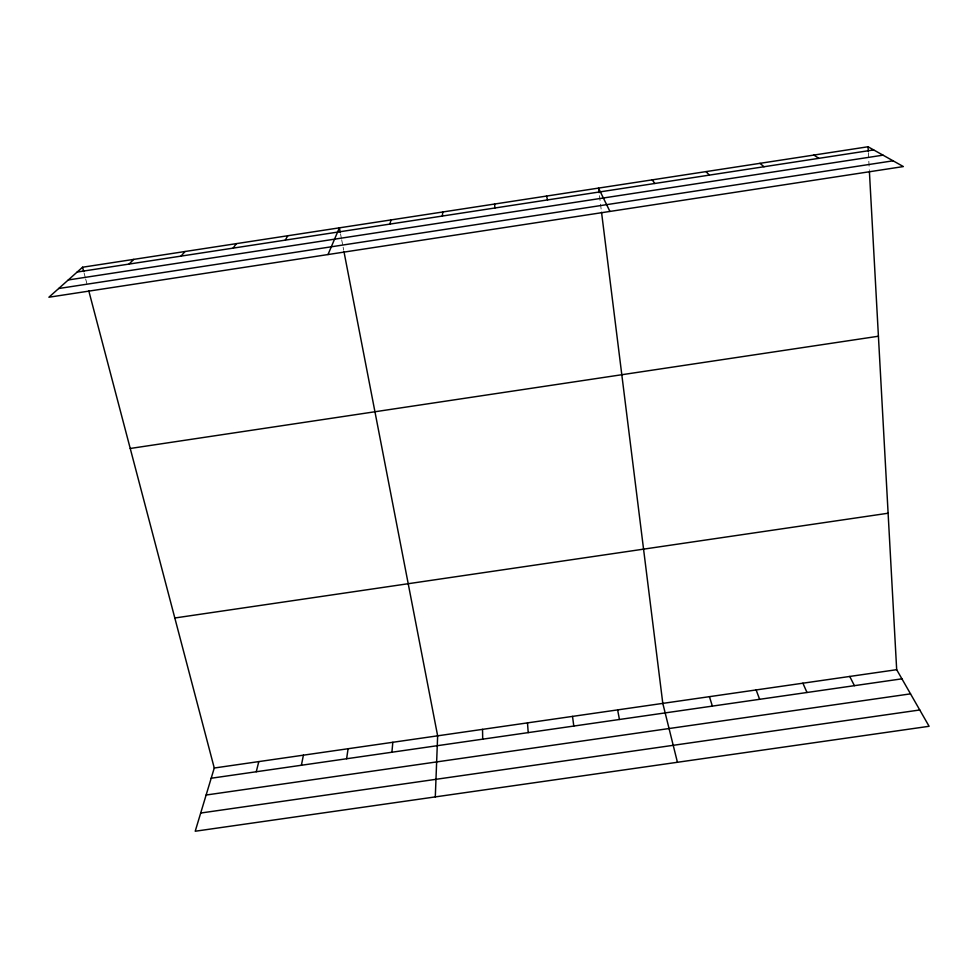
<?xml version="1.0" encoding="UTF-8"?>
<svg xmlns="http://www.w3.org/2000/svg" width="978" height="978" viewBox="0 0 978 978"><rect width="100%" height="100%" fill="white"/><g stroke="black" fill="none" stroke-linecap="round" stroke-linejoin="round"><path stroke-width="0.73" stroke-dasharray="4.89 3.67" d="M84.12 273.106L85.282 277.507M85.661 278.974L87.201 284.842M340.515 233.803L341.383 238.277M341.677 239.769L342.826 245.722M343.119 247.214L343.694 250.197M599.465 195.661L601.348 210.783M868.366 152.715L869.344 170.588"/><path stroke-width="1.47" d="M435.296 796.911L437.643 735.823L343.975 251.688M442.374 216.052L442.741 211.981M391.909 752.229L392.826 742.29M346.615 758.745L348.082 748.732M301.395 765.261L303.4 755.175M256.26 771.752L258.803 761.605M389.916 224.084L391.004 219.916M88.753 290.723L214.268 768.011L195.209 831.239L929.1 726.287L896.679 669.685L869.43 172.079M328.009 254.549L339.366 227.837L340.234 232.312M285.283 240.123L287.813 235.747M233.106 248.131L236.37 243.644M181.04 256.114L185.013 251.517M129.059 264.072L133.742 259.378M82.568 267.226L48.9 297.226L903.354 166.566L868.036 146.761L82.568 267.226L83.729 271.627M77.176 272.031L873.684 149.927M68.277 279.965L883.012 155.16M58.668 288.522L893.097 160.808M130.233 448.474L878.415 336.236M174.817 617.998L888.11 513.23M214.268 768.011L896.679 669.685M211.187 778.243L901.924 678.83M206.126 795.028L910.53 693.854M200.698 813.036L919.76 709.979M813.928 155.062L818.806 158.338M759.93 163.338L764.038 166.737M706.018 171.602L709.368 175.111M652.216 179.854L654.808 183.485M849.748 676.446L854.405 685.664M609.93 211.431L598.524 188.094L599.086 192.629M802.901 683.194L806.984 692.485M756.128 689.942L759.637 699.307M709.429 696.666L712.363 706.104M546.494 196.077L547.594 199.915M677.436 762.278L662.803 703.39L601.543 212.299M617.631 709.894L619.441 719.478M572.521 716.397L573.793 726.055M494.575 204.035L494.929 207.984M527.497 722.876L528.206 732.608M868.036 146.761L868.281 151.223M482.533 729.356L482.704 739.16"/></g></svg>
